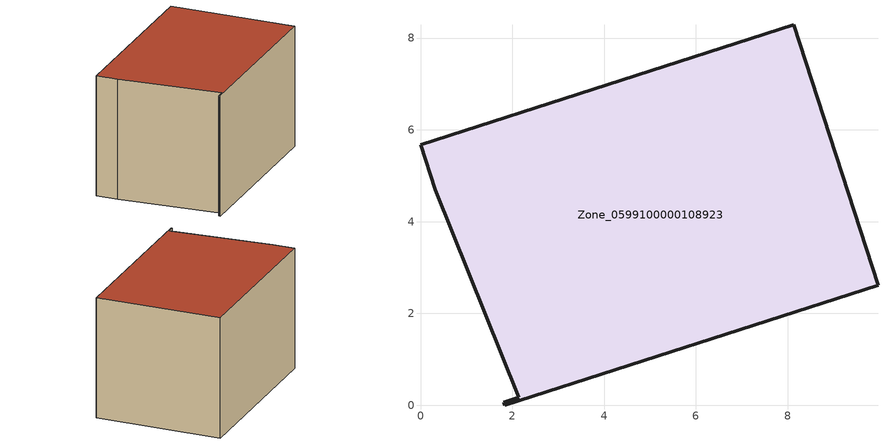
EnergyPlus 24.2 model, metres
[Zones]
Zone_0599100000108923
 floor ground (C_G): 1.82,0.07 2.14,0.17 0.32,4.7 0,5.68 8.13,8.29 9.97,2.62 1.84,0 z3.27
 wall outside (C_F): 1.84,0 9.97,2.62 8.13,8.29 0,5.68 0.32,4.7 2.14,0.17 1.82,0.07 1.84,0 z3.27:9.06
 roof outside (C_R): 2.14,0.17 1.82,0.07 1.84,0 9.97,2.62 8.13,8.29 0,5.68 0.32,4.7 z9.06
[BUILDING]
Pand.0599100000108923: North Axis=0; Terrain=City; Loads Convergence Tolerance Value=0.04; Temperature Convergence Tolerance Value=0.4; Solar Distribution=FullExterior; Maximum Number of Warmup Days=25; Minimum Number of Warmup Days=1
[Site:Location]
Rotterdam.The.Hague.AP_ZH_NLD Design_Conditions: Latitude=51.96; Longitude=4.45; Time Zone=1; Elevation=-4.5
[SITE:GROUNDTEMPERATURE:BUILDINGSURFACE]
18, 18, 18, 18, 18, 18, 18, 18, 18, 18, 18, 18
[MATERIAL] Thermal Absorptance=0.9; Solar Absorptance=0.7; Visible Absorptance=0.7
Name | Roughness | Thickness | Conductivity | Density | Specific Heat
G.TI.1965-1974 | MediumSmooth | 0.15 | 0.882353 | 540 | 1210
F.TI.1965-1974 | Rough | 0.3 | 0.697674 | 1920 | 840
R.TI.1965-1974 | MediumRough | 0.2 | 0.232558 | 1500 | 1000
[CONSTRUCTION]
C_G: G.TI.1965-1974
C_F: F.TI.1965-1974
C_R: R.TI.1965-1974
[ZONE]
Zone_0599100000108923: Type=1; Multiplier=1; Ceiling Height=Autocalculate; Volume=Autocalculate; Floor Area=autocalculate; Part of Total Floor Area=Yes
[ZONEINFILTRATION:DESIGNFLOWRATE]
Infil_Zone_0599100000108923: Zone or ZoneList or Space or SpaceList=Zone_0599100000108923; Schedule=AlwaysOn; Design Flow Rate Calculation Method=Flow/Area; Flow Rate per Floor Area=0.003; Constant Term Coefficient=1; Temperature Term Coefficient=0; Velocity Term Coefficient=0; Velocity Squared Term Coefficient=0
[HVACTEMPLATE:ZONE:IDEALLOADSAIRSYSTEM]
Zone_0599100000108923: Maximum Heating Supply Air Temperature=50; Minimum Cooling Supply Air Temperature=13; Maximum Heating Supply Air Humidity Ratio=0.0156; Minimum Cooling Supply Air Humidity Ratio=0.0077; Heating Limit=NoLimit; Cooling Limit=NoLimit; Dehumidification Control Type=ConstantSensibleHeatRatio; Cooling Sensible Heat Ratio=0.7; Dehumidification Setpoint=60; Humidification Control Type=None; Humidification Setpoint=30; Outdoor Air Method=None; Outdoor Air Flow Rate per Person=0.00944; Outdoor Air Flow Rate per Zone Floor Area=0; Outdoor Air Flow Rate per Zone=0; Demand Controlled Ventilation Type=None; Outdoor Air Economizer Type=NoEconomizer; Heat Recovery Type=None; Sensible Heat Recovery Effectiveness=0.7; Latent Heat Recovery Effectiveness=0.65
[ZONECONTROL:THERMOSTAT]
ThermostatControl_Zone_0599100000108923: Zone or ZoneList=Zone_0599100000108923; Control Type Schedule=DualSetpointControlType; Control 1=Thermostat_Zone_0599100000108923; Temperature Difference Between Cutout And Setpoint=0
[THERMOSTATSETPOINT:DUALSETPOINT]
Thermostat_Zone_0599100000108923: Heating Setpoint Temperature Schedule=HeatingSetpoint_Zone_0599100000108923; Cooling Setpoint Temperature Schedule=CoolingSetpoint_Zone_0599100000108923
[SCHEDULE:COMPACT]
HeatingSetpoint_Zone_0599100000108923: Through: 12/31, For: AllDays, Until: 24:00, 21
CoolingSetpoint_Zone_0599100000108923: Through: 12/31, For: AllDays, Until: 24:00, 24
DualSetpointControlType: Through: 12/31, For: AllDays, Until: 24:00, 4
AlwaysOn: Through: 12/31, For: AllDays, Until: 24:00, 1
